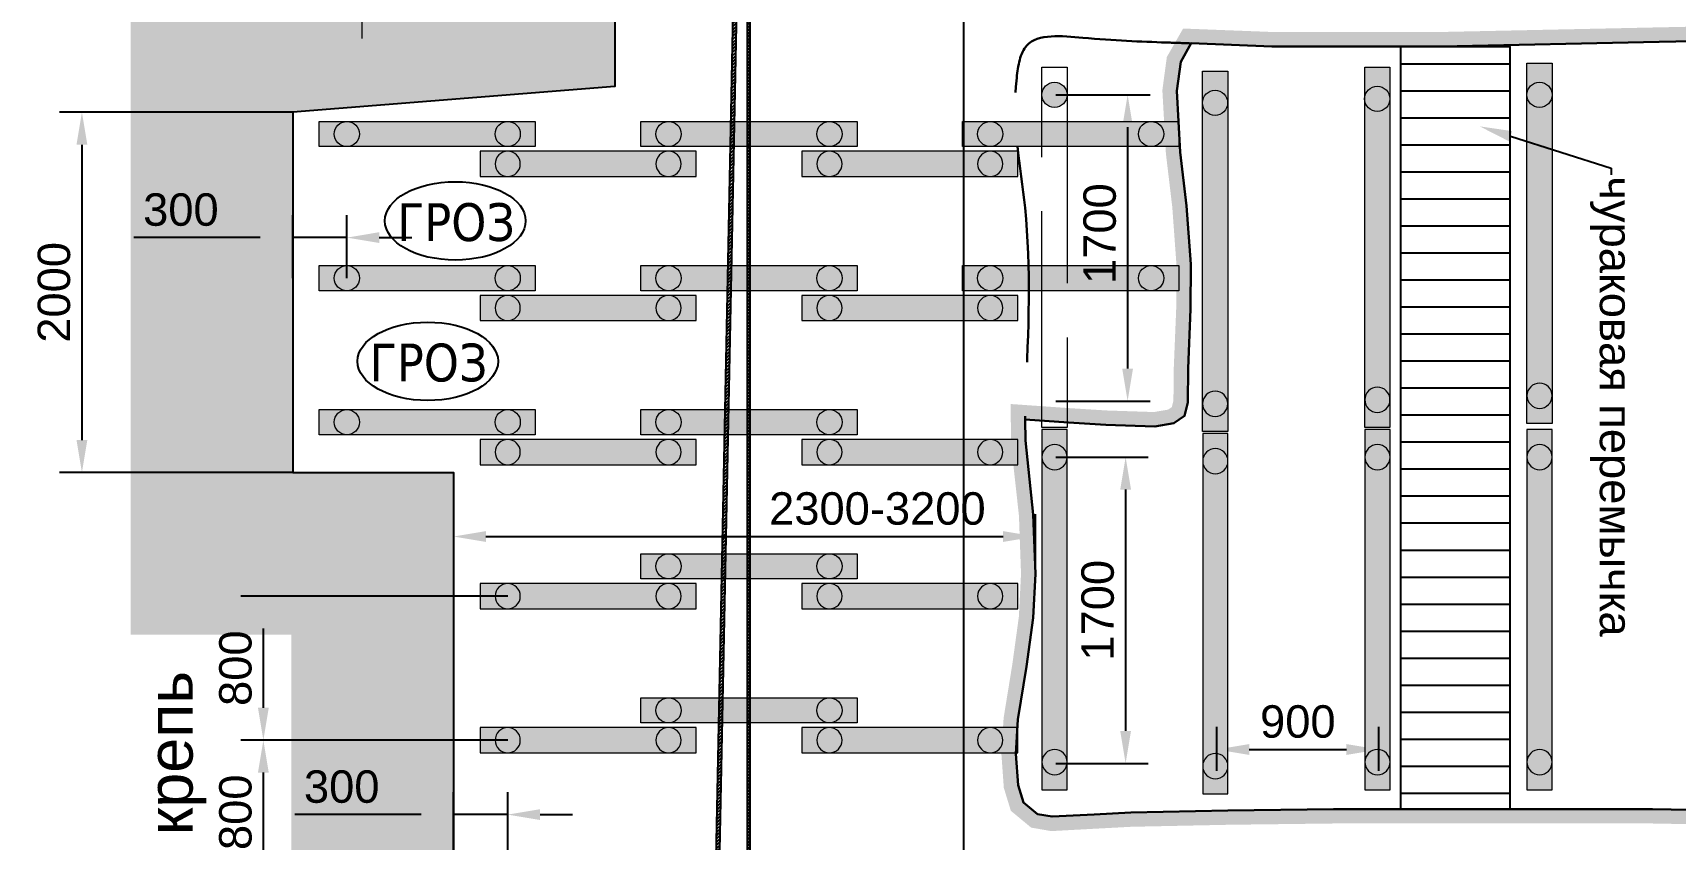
# Model space of a CAD drawing. Header units: inches. Extents: x 523 to 1492, y 69 to 539.
# Drawn here: x 706.3 to 797.5, y 402.4 to 447.2 of the extents above; entities that cross this region are included whole.
import ezdxf
from ezdxf import colors
from ezdxf.entities.mleader import LeaderData, LeaderLine
from ezdxf.math import Vec2, Vec3

# ---------------------------------------------------------------- set-up
doc = ezdxf.new("R2010")
doc.units = ezdxf.units.IN
doc.header["$MEASUREMENT"] = 0
doc.linetypes.add('ACAD_ISO02W100', pattern=[15, 12, -3])
doc.styles.get("Standard").update_dxf_attribs({"font": 'arial.ttf'})
doc.styles.add('стиль', font='tahoma.ttf')
doc.dimstyles.new('ISO-25', dxfattribs={"dimtxt": 2.5, "dimasz": 2.5, "dimexe": 1.25, "dimexo": 0, "dimtad": 1, "dimdec": 0, "dimtxsty": 'Standard', "dimcen": 2.5, "dimadec": 0, "dimazin": 0, "dimtfac": 1, "dimtdec": 0, "dimtmove": 0, "dimatfit": 3, "dimfxl": 0, "dimarcsym": 0})
pattern_1 = [(45, (674.75548, 226.30975), (-0.08838835, 0.08838835), [])]

# ---------------------------------------------------------------- blocks, each defined once
blk = doc.blocks.new('Ш.Б. - 2.0м')
at = {"linetype": 'ByBlock', "lineweight": 15}
blk.add_hatch(color=254, dxfattribs=at).paths.add_polyline_path([(1918.548, -1430.907), (1918.548, -1432.307), (1938.548, -1432.307), (1938.548, -1430.907)])
at = {"color": 7, "linetype": 'ByBlock', "lineweight": 15}
blk.add_lwpolyline([(1918.548, -1430.907), (1918.548, -1432.307), (1938.548, -1432.307), (1938.548, -1430.907), (1918.548, -1430.907)], dxfattribs=at)
blk = doc.blocks.new('S - 140')
at = {"linetype": 'ByBlock', "lineweight": 15}
h = blk.add_hatch(color=7, dxfattribs=at)
edge = h.paths.add_edge_path()
edge.add_arc((1417, -1396.7), 70, 0, 360)
at = {"color": 7, "linetype": 'ByBlock', "lineweight": 15}
blk.add_circle((1417, -1396.7), 70, dxfattribs=at)
blk = doc.blocks.new('2 стойки под брус')
at = {"linetype": 'ByBlock', "lineweight": 15}
blk.add_hatch(color=254, dxfattribs=at).paths.add_polyline_path([(1908.082, -1350.965), (1908.082, -1349.565), (1920.082, -1349.565), (1920.082, -1350.965)])
at = {"color": 7, "linetype": 'ByBlock', "lineweight": 15}
blk.add_lwpolyline([(1908.082, -1350.965), (1908.082, -1349.565), (1920.082, -1349.565), (1920.082, -1350.965), (1908.082, -1350.965)], dxfattribs=at)
at = {"color": 7, "linetype": 'ByBlock', "lineweight": 15, "xscale": 0.009999999999990905, "yscale": 0.009999999999990905, "zscale": 0.009999999999990905}
for p in [(1895.447, -1336.298), (1904.379, -1336.298)]:
    blk.add_blockref('S - 140', p, dxfattribs=at)
blk = doc.blocks.new('*D197')
at = {"color": 0, "linetype": 'ByBlock', "lineweight": -2}
for p, q in [((732.716, 407.939), (717.898, 407.939)), ((719.148, 401.739), (719.148, 406.139)), ((732.716, 399.939), (717.898, 399.939))]:
    blk.add_line(p, q, dxfattribs=at)
at = {"color": 0, "linetype": 'ByBlock'}
for points in [[(718.848, 406.139), (719.448, 406.139), (719.148, 407.939)], [(718.848, 401.739), (719.448, 401.739), (719.148, 399.939)]]:
    blk.add_solid(points, dxfattribs=at)
at = {"layer": 'Defpoints', "color": 0, "linetype": 'ByBlock'}
for p in [(719.148, 407.939), (732.716, 407.939), (732.716, 399.939)]:
    blk.add_point(p, dxfattribs=at)
at = {"color": 0, "linetype": 'ByBlock', "lineweight": 15, "insert": (717.604, 403.939), "char_height": 1.8, "attachment_point": 5, "rotation": 90}
blk.add_mtext('800', dxfattribs=at)
blk = doc.blocks.new('*D198')
at = {"color": 0, "linetype": 'ByBlock', "lineweight": -2}
for p, q in [((732.716, 415.939), (717.898, 415.939)), ((719.148, 409.739), (719.148, 414.139)), ((732.716, 407.939), (717.898, 407.939))]:
    blk.add_line(p, q, dxfattribs=at)
at = {"color": 0, "linetype": 'ByBlock'}
for points in [[(718.848, 414.139), (719.448, 414.139), (719.148, 415.939)], [(718.848, 409.739), (719.448, 409.739), (719.148, 407.939)]]:
    blk.add_solid(points, dxfattribs=at)
at = {"layer": 'Defpoints', "color": 0, "linetype": 'ByBlock'}
for p in [(719.148, 415.939), (732.716, 415.939), (732.716, 407.939)]:
    blk.add_point(p, dxfattribs=at)
at = {"color": 0, "linetype": 'ByBlock', "lineweight": 15, "insert": (717.604, 411.939), "char_height": 1.8, "attachment_point": 5, "rotation": 90}
blk.add_mtext('800', dxfattribs=at)
blk = doc.blocks.new('*D199')
at = {"color": 0, "linetype": 'ByBlock', "lineweight": -2}
for p, q in [((729.709, 399.939), (729.709, 405.059)), ((732.716, 399.939), (732.716, 405.059)), ((727.909, 403.809), (720.89, 403.809)), ((732.716, 403.809), (729.709, 403.809)), ((734.516, 403.809), (736.316, 403.809))]:
    blk.add_line(p, q, dxfattribs=at)
at = {"color": 0, "linetype": 'ByBlock'}
for points in [[(727.909, 404.109), (727.909, 403.509), (729.709, 403.809)], [(734.516, 404.109), (734.516, 403.509), (732.716, 403.809)]]:
    blk.add_solid(points, dxfattribs=at)
at = {"layer": 'Defpoints', "color": 0, "linetype": 'ByBlock'}
for p in [(729.709, 403.809), (729.709, 399.939), (732.716, 399.939)]:
    blk.add_point(p, dxfattribs=at)
at = {"color": 0, "linetype": 'ByBlock', "lineweight": 15, "insert": (723.499, 405.353), "char_height": 1.8, "attachment_point": 5}
blk.add_mtext('300', dxfattribs=at)
blk = doc.blocks.new('*D100')
at = {"color": 0, "linetype": 'ByBlock', "lineweight": -2}
for p, q in [((763.153, 423.656), (768.279, 423.656)), ((767.029, 421.856), (767.029, 408.456)), ((763.153, 406.656), (768.279, 406.656))]:
    blk.add_line(p, q, dxfattribs=at)
at = {"color": 0, "linetype": 'ByBlock'}
for points in [[(766.729, 421.856), (767.329, 421.856), (767.029, 423.656)], [(766.729, 408.456), (767.329, 408.456), (767.029, 406.656)]]:
    blk.add_solid(points, dxfattribs=at)
at = {"layer": 'Defpoints', "color": 0, "linetype": 'ByBlock'}
for p in [(763.153, 423.656), (763.153, 406.656), (767.029, 406.656)]:
    blk.add_point(p, dxfattribs=at)
at = {"color": 0, "linetype": 'ByBlock', "lineweight": 15, "insert": (765.485, 415.156), "char_height": 1.8, "attachment_point": 5, "rotation": 90}
blk.add_mtext('1700', dxfattribs=at)
blk = doc.blocks.new('*D101')
at = {"color": 0, "linetype": 'ByBlock', "lineweight": -2}
for p, q in [((763.146, 443.774), (768.391, 443.774)), ((767.141, 441.974), (767.141, 428.574)), ((763.146, 426.774), (768.391, 426.774))]:
    blk.add_line(p, q, dxfattribs=at)
at = {"color": 0, "linetype": 'ByBlock'}
for points in [[(766.841, 441.974), (767.441, 441.974), (767.141, 443.774)], [(766.841, 428.574), (767.441, 428.574), (767.141, 426.774)]]:
    blk.add_solid(points, dxfattribs=at)
at = {"layer": 'Defpoints', "color": 0, "linetype": 'ByBlock'}
for p in [(763.146, 443.774), (763.146, 426.774), (767.141, 426.774)]:
    blk.add_point(p, dxfattribs=at)
at = {"color": 0, "linetype": 'ByBlock', "lineweight": 15, "insert": (765.597, 436.069), "char_height": 1.8, "attachment_point": 5, "rotation": 90}
blk.add_mtext('1700', dxfattribs=at)
blk = doc.blocks.new('*D249')
at = {"color": 0, "linetype": 'ByBlock', "lineweight": -2}
for p, q in [((762.022, 417.183), (762.022, 420.5)), ((729.709, 419.326), (729.709, 418)), ((731.509, 419.25), (760.222, 419.25))]:
    blk.add_line(p, q, dxfattribs=at)
at = {"color": 0, "linetype": 'ByBlock'}
for points in [[(731.509, 419.55), (731.509, 418.95), (729.709, 419.25)], [(760.222, 419.55), (760.222, 418.95), (762.022, 419.25)]]:
    blk.add_solid(points, dxfattribs=at)
at = {"layer": 'Defpoints', "color": 0, "linetype": 'ByBlock'}
for p in [(729.709, 419.326), (762.022, 419.25), (762.022, 417.183)]:
    blk.add_point(p, dxfattribs=at)
at = {"color": 0, "linetype": 'ByBlock', "lineweight": 15, "insert": (753.244, 420.795), "char_height": 1.8, "attachment_point": 5}
blk.add_mtext('2300-3200', dxfattribs=at)
blk = doc.blocks.new('*D285')
at = {"color": 0, "linetype": 'ByBlock', "lineweight": -2}
for p, q in [((720.777, 442.806), (707.822, 442.806)), ((709.072, 441.006), (709.072, 424.606)), ((720.777, 422.806), (707.822, 422.806))]:
    blk.add_line(p, q, dxfattribs=at)
at = {"color": 0, "linetype": 'ByBlock'}
for points in [[(708.772, 441.006), (709.372, 441.006), (709.072, 442.806)], [(708.772, 424.606), (709.372, 424.606), (709.072, 422.806)]]:
    blk.add_solid(points, dxfattribs=at)
at = {"layer": 'Defpoints', "color": 0, "linetype": 'ByBlock'}
for p in [(720.777, 442.806), (709.072, 422.806), (720.777, 422.806)]:
    blk.add_point(p, dxfattribs=at)
at = {"color": 0, "linetype": 'ByBlock', "lineweight": 15, "insert": (707.528, 432.806), "char_height": 1.8, "attachment_point": 5, "rotation": 90}
blk.add_mtext('2000', dxfattribs=at)
blk = doc.blocks.new('*D286')
at = {"color": 0, "linetype": 'ByBlock', "lineweight": -2}
for p, q in [((720.777, 433.597), (720.777, 437.097)), ((723.785, 433.597), (723.785, 437.097)), ((718.977, 435.847), (711.958, 435.847)), ((723.785, 435.847), (720.777, 435.847)), ((725.585, 435.847), (727.385, 435.847))]:
    blk.add_line(p, q, dxfattribs=at)
at = {"color": 0, "linetype": 'ByBlock'}
for points in [[(718.977, 436.147), (718.977, 435.547), (720.777, 435.847)], [(725.585, 436.147), (725.585, 435.547), (723.785, 435.847)]]:
    blk.add_solid(points, dxfattribs=at)
at = {"layer": 'Defpoints', "color": 0, "linetype": 'ByBlock'}
for p in [(720.777, 435.847), (720.777, 433.597), (723.785, 433.597)]:
    blk.add_point(p, dxfattribs=at)
at = {"color": 0, "linetype": 'ByBlock', "lineweight": 15, "insert": (714.568, 437.392), "char_height": 1.8, "attachment_point": 5}
blk.add_mtext('300', dxfattribs=at)
blk = doc.blocks.new('*D312')
at = {"color": 0, "linetype": 'ByBlock', "lineweight": -2}
for p, q in [((772.092, 406.247), (772.092, 408.674)), ((781.092, 406.247), (781.092, 408.674)), ((773.892, 407.424), (779.292, 407.424))]:
    blk.add_line(p, q, dxfattribs=at)
at = {"color": 0, "linetype": 'ByBlock'}
for points in [[(773.892, 407.724), (773.892, 407.124), (772.092, 407.424)], [(779.292, 407.724), (779.292, 407.124), (781.092, 407.424)]]:
    blk.add_solid(points, dxfattribs=at)
at = {"layer": 'Defpoints', "color": 0, "linetype": 'ByBlock'}
for p in [(781.092, 407.424), (772.092, 406.247), (781.092, 406.247)]:
    blk.add_point(p, dxfattribs=at)
at = {"color": 0, "linetype": 'ByBlock', "lineweight": 15, "insert": (776.592, 408.968), "char_height": 1.8, "attachment_point": 5}
blk.add_mtext('900', dxfattribs=at)
blk = doc.blocks.new('*D318')
at = {"color": 0, "linetype": 'ByBlock', "lineweight": -2}
for p, q in [((768.797, 460.854), (756.789, 460.854)), ((758.039, 306.739), (758.039, 458.354)), ((764.873, 304.239), (756.789, 304.239))]:
    blk.add_line(p, q, dxfattribs=at)
at = {"color": 0}
for points in [[(757.622, 458.354), (758.456, 458.354), (758.039, 460.854)], [(757.622, 306.739), (758.456, 306.739), (758.039, 304.239)]]:
    blk.add_solid(points, dxfattribs=at)
at = {"layer": 'Defpoints', "color": 0}
for p in [(758.039, 460.854), (768.797, 460.854), (764.873, 304.239)]:
    blk.add_point(p, dxfattribs=at)
at = {"color": 0, "insert": (756.137, 382.546), "char_height": 2.5, "attachment_point": 5, "rotation": 90}
blk.add_mtext('157', dxfattribs=at)

msp = doc.modelspace()

# ---------------------------------------------------------------- hatches: boundary and pattern name
h = msp.add_hatch()
h.set_pattern_fill('ANSI31', color=22, style=0)
h.set_pattern_definition(pattern_1)
h.paths.add_polyline_path([(742.426, 280.876), (742.304, 302.876), (746.01, 487.043), (746.205, 487.043), (742.485, 302.849), (742.606, 280.876)])
h = msp.add_hatch()
h.set_pattern_fill('ANSI31', color=22, style=0)
h.set_pattern_definition(pattern_1)
h.paths.add_polyline_path([(746.187, 459.772), (746.007, 459.772), (746.007, 281.674), (746.187, 281.674)])
at = {"linetype": 'ByBlock', "lineweight": 15}
h = msp.add_hatch(dxfattribs=at)
h.set_pattern_fill('ANSI38', scale=0.25, style=0)
h.set_pattern_definition([(45, (-1096.8248, 5103.3951), (-0.56126601, 0.56126601), []), (135, (-1096.8248, 5103.3951), (-1.68379802, 0.56126601), [1.984375, -1.190625])])
h.paths.add_polyline_path([(940.321, 447.576), (940.335, 446.776), (933.157, 446.65), (928.836, 446.604), (923.637, 446.628), (915.931, 446.867), (909.021, 447.149), (904.002, 447.286), (894.183, 447.289), (886.32, 447.116), (881.553, 446.98), (873.506, 446.792), (868.626, 446.75), (861.19, 446.788), (855.764, 446.869), (844.806, 447.082), (832.319, 447.233), (826.84, 447.225), (808.646, 446.967), (796.65, 446.72), (784.568, 446.464), (775.145, 446.464), (770.676, 446.637), (770.09, 445.614), (769.872, 443.997), (770.063, 440.583), (770.416, 437.618), (770.652, 434.373), (770.638, 431.876), (770.502, 428.578), (770.483, 426.684), (770.299, 425.952), (769.705, 425.539), (768.657, 425.358), (765.923, 425.45), (763.853, 425.58), (761.453, 425.748), (761.466, 424.581), (761.627, 422.971), (761.904, 420.476), (762.022, 417.183), (761.901, 414.739), (761.529, 412.035), (761.051, 409.091), (760.933, 407.175), (761.056, 405.444), (761.351, 404.484), (762.129, 403.839), (762.945, 403.697), (765.287, 403.824), (767.322, 403.933), (772.708, 404.044), (778.565, 404.116), (784.032, 404.116), (796.282, 404.116), (809.757, 403.873), (819.847, 403.695), (827.33, 403.578), (833.927, 403.507), (841.148, 403.488), (854.619, 403.654), (860.337, 403.768), (868.564, 403.912), (875.462, 403.971), (880.948, 403.95), (890.642, 403.739), (898.9, 403.513), (907.583, 403.396), (914.004, 403.455), (922.049, 403.733), (924.783, 403.848), (928.822, 403.999), (933.208, 404.102), (940.335, 404.096), (940.334, 403.296), (933.217, 403.302), (928.847, 403.2), (924.815, 403.048), (922.079, 402.933), (914.021, 402.655), (907.582, 402.596), (898.884, 402.713), (890.622, 402.939), (880.937, 403.15), (875.464, 403.171), (868.575, 403.112), (860.352, 402.968), (854.632, 402.855), (841.152, 402.688), (833.922, 402.707), (827.319, 402.778), (819.834, 402.895), (809.742, 403.073), (796.274, 403.316), (784.032, 403.316), (778.57, 403.316), (772.722, 403.244), (767.351, 403.133), (765.33, 403.026), (762.898, 402.893), (761.783, 403.087), (760.656, 404.02), (760.265, 405.296), (760.131, 407.171), (760.255, 409.18), (760.738, 412.154), (761.103, 414.813), (761.221, 417.189), (761.105, 420.418), (760.831, 422.888), (760.666, 424.537), (760.644, 426.607), (763.906, 426.378), (765.962, 426.249), (768.601, 426.161), (769.394, 426.297), (769.596, 426.438), (769.684, 426.787), (769.703, 428.598), (769.838, 431.895), (769.852, 434.346), (769.62, 437.542), (769.266, 440.513), (769.069, 444.028), (769.318, 445.876), (770.222, 447.455), (775.161, 447.264), (784.559, 447.264), (796.633, 447.52), (808.632, 447.767), (826.834, 448.025), (832.324, 448.033), (844.818, 447.882), (855.778, 447.669), (861.198, 447.588), (868.625, 447.55), (873.493, 447.592), (881.533, 447.78), (886.3, 447.916), (894.174, 448.089), (904.013, 448.086), (909.048, 447.949), (915.959, 447.667), (923.652, 447.427), (928.834, 447.404), (933.145, 447.449)])
h = msp.add_hatch()
h.set_pattern_fill('ANSI31', color=256, scale=12, angle=315, style=0)
h.paths.add_polyline_path([(782.319, 446.464), (788.358, 446.464), (788.358, 404.116), (782.319, 404.116)])

# ---------------------------------------------------------------- linework, layer by layer
at = {"color": 7, "linetype": 'ByBlock', "lineweight": 15}
msp.add_line((724.612, 451.56), (724.612, 446.909), dxfattribs=at)
at = {"color": 253, "linetype": 'ByBlock', "lineweight": 15, "const_width": 9}
msp.add_lwpolyline([(734.161, 487.042), (734.161, 448.394), (716.277, 446.966), (716.277, 418.306), (725.209, 418.306), (725.209, 384.459), (734.161, 384.459), (734.161, 338.805), (725.209, 334.628), (725.209, 309.642)], dxfattribs=at)
msp.add_lwpolyline([(738.661, 487.042), (738.661, 444.239), (720.777, 442.811), (720.777, 422.806), (729.709, 422.806), (729.709, 388.959), (738.661, 388.959), (738.661, 335.939), (729.709, 331.762), (729.709, 304.239)])
at = {"color": 22}
for points in [[(742.426, 280.876), (742.304, 302.876), (746.01, 487.043), (746.205, 487.043), (742.485, 302.849), (742.606, 280.876), (742.426, 280.876)], [(746.187, 459.772), (746.007, 459.772), (746.007, 281.674), (746.187, 281.674), (746.187, 459.772)]]:
    msp.add_lwpolyline(points, dxfattribs=at)
at = {"color": 7, "linetype": 'ByBlock', "lineweight": 30}
msp.add_lwpolyline([(808.646, 446.967), (796.65, 446.72), (784.568, 446.464), (775.145, 446.464), (770.676, 446.637), (770.09, 445.614), (769.872, 443.997), (770.063, 440.583), (770.416, 437.618), (770.652, 434.373), (770.638, 431.876), (770.502, 428.578), (770.483, 426.684), (770.299, 425.952), (769.705, 425.539), (768.657, 425.358), (765.923, 425.45), (763.853, 425.58), (761.453, 425.748), (761.466, 424.581), (761.627, 422.971), (761.904, 420.476), (762.022, 417.183), (761.901, 414.739), (761.529, 412.035), (761.051, 409.091), (760.933, 407.175), (761.056, 405.444), (761.351, 404.484), (762.129, 403.839), (762.945, 403.697), (765.287, 403.824), (767.322, 403.933), (772.708, 404.044), (778.565, 404.116), (784.032, 404.116), (796.282, 404.116), (809.757, 403.873)], dxfattribs=at)
msp.add_lwpolyline([(782.319, 446.464), (788.358, 446.464), (788.358, 404.116), (782.319, 404.116)], close=True)
at = {"color": 7, "linetype": 'ACAD_ISO02W100', "lineweight": 15}
msp.add_lwpolyline([(762.378, 445.308), (763.778, 445.308), (763.778, 425.308), (762.378, 425.308), (762.378, 445.308)], dxfattribs=at)
for centre in [(729.803, 436.775), (728.278, 428.977)]:
    msp.add_ellipse(centre, major_axis=(-3.904, 0), ratio=0.55755)
at = {"color": 7, "linetype": 'ACAD_ISO02W100', "lineweight": 30}
msp.add_open_spline([(770.67, 446.629), (770.038, 446.656), (768.204, 446.713), (765.425, 446.824), (761.375, 447.282), (760.578, 442.656), (761.907, 436.632), (761.618, 430.47), (761.475, 426.747), (761.445, 425.389)], degree=3, knots=[177.672217, 177.672217, 177.672217, 177.672217, 178.842004, 183.499995, 186.642645, 188.513009, 195.792428, 206.196543, 206.728573, 206.728573, 206.728573, 206.728573], dxfattribs=at)

# ---------------------------------------------------------------- block references
at = {"color": 7, "linetype": 'ByBlock', "lineweight": 15, "xscale": -1}
for name, p, rotation in [('Ш.Б. - 2.0м', (-659.605, 2363.634), 90), ('Ш.Б. - 2.0м', (-650.597, 2363.856), 90), ('Ш.Б. - 2.0м', (-641.59, 2364.079), 90), ('2 стойки под брус', (-1176.9, -910.326), 180), ('2 стойки под брус', (-1159.036, -910.326), 180), ('2 стойки под брус', (-1176.9, -918.326), 180), ('2 стойки под брус', (-1159.036, -918.326), 180), ('2 стойки под брус', (-1176.9, -926.326), 180), ('2 стойки под брус', (-1159.036, -926.326), 180), ('2 стойки под брус', (-1176.9, -934.326), 180), ('2 стойки под брус', (-1159.036, -934.326), 180), ('2 стойки под брус', (-1176.9, -942.326), 180), ('2 стойки под брус', (-1159.036, -942.326), 180)]:
    msp.add_blockref(name, p, dxfattribs=dict(at, rotation=rotation))
at = {"color": 7, "linetype": 'ByBlock', "lineweight": 15, "extrusion": (0, 0, -1), "yscale": 0.01000000000021828, "rotation": 90}
for p, xscale, zscale in [((-777.045, 457.943), -0.01000000000021828, -0.01000000000021828), ((-794.969, 457.721), -0.01000000000021828, -0.01000000000021828), ((-803.977, 457.943), -0.01000000000021828, -0.01000000000021828), ((-785.962, 457.498), -0.01000000000021828, -0.01000000000021828), ((-803.984, 412.896), 0.01000000000021828, -0.01), ((-785.969, 412.45), 0.01000000000021828, -0.01), ((-794.977, 412.673), 0.01000000000021828, -0.01), ((-777.052, 409.487), 0.01000000000021828, -0.01), ((-785.977, 409.264), 0.01000000000021828, -0.01), ((-794.984, 409.487), 0.01000000000021828, -0.01), ((-803.984, 409.487), 0.01000000000021828, -0.01), ((-777.052, 392.555), 0.01000000000021828, -0.01), ((-785.977, 392.332), 0.01000000000021828, -0.01), ((-794.984, 392.555), 0.01000000000021828, -0.01), ((-803.984, 392.555), 0.01000000000021828, -0.01)]:
    msp.add_blockref('S - 140', p, dxfattribs=dict(at, xscale=xscale, zscale=zscale))
at = {"color": 7, "linetype": 'ByBlock', "lineweight": 15}
for p in [(-1185.832, 1791.862), (-1167.968, 1791.862), (-1150.105, 1791.862), (-1185.832, 1783.862), (-1167.968, 1783.862), (-1150.105, 1783.862), (-1185.832, 1775.862), (-1167.968, 1775.862), (-1167.968, 1767.862), (-1167.968, 1759.862)]:
    msp.add_blockref('2 стойки под брус', p, dxfattribs=at)
at = {"color": 7, "linetype": 'ByBlock', "lineweight": 15, "rotation": 90}
for p in [(-668.522, -1513.358), (-650.59, -1513.358), (-641.59, -1513.358), (-659.597, -1513.581)]:
    msp.add_blockref('Ш.Б. - 2.0м', p, dxfattribs=at)

# ---------------------------------------------------------------- texts
at = {"color": 7, "linetype": 'ByBlock', "lineweight": 15, "style": 'стиль'}
for p in [(726.576, 435.659), (725.052, 427.861)]:
    msp.add_text('ГРОЗ', height=2.1, dxfattribs=at).set_placement(p)

# ---------------------------------------------------------------- dimensions: what is measured, and where the dimension line sits
dim = msp.add_linear_dim(base=(758.039, 460.854), p1=(764.873, 304.239), p2=(768.797, 460.854), angle=90, dimstyle='ISO-25', override={"dimfxl": 1.25})
dim.commit()
dim.dimension.update_dxf_attribs({"geometry": '*D318', "text_midpoint": (756.137, 382.546)})
at = {"color": 7, "linetype": 'ByBlock', "lineweight": 15}
dim = msp.add_linear_dim(base=(767.141, 426.774), p1=(763.146, 443.774), p2=(763.146, 426.774), angle=90, dimstyle='ISO-25', override={"dimtxt": 1.8, "dimasz": 1.8, "dimlfac": 100, "dimrnd": 0.05, "dimfxl": 1.25}, dxfattribs=at)
dim.commit()
dim.dimension.update_dxf_attribs({"geometry": '*D101', "text_midpoint": (767.141, 436.069), "dimtype": 160})
for base, p1, p2, picture, middle in [((709.072, 422.806), (720.777, 442.806), (720.777, 422.806), '*D285', (707.528, 432.806)), ((767.029, 406.656), (763.153, 423.656), (763.153, 406.656), '*D100', (765.485, 415.156)), ((719.148, 415.939), (732.716, 407.939), (732.716, 415.939), '*D198', (717.604, 411.939)), ((719.148, 407.939), (732.716, 399.939), (732.716, 407.939), '*D197', (717.604, 403.939))]:
    dim = msp.add_linear_dim(base=base, p1=p1, p2=p2, angle=90, dimstyle='ISO-25', override={"dimtxt": 1.8, "dimasz": 1.8, "dimlfac": 100, "dimrnd": 0.05, "dimfxl": 1.25}, dxfattribs=at)
    dim.commit()
    dim.dimension.update_dxf_attribs({"geometry": picture, "text_midpoint": middle})
for base, p1, p2, text, picture, middle in [((720.777, 435.847), (723.785, 433.597), (720.777, 433.597), '300', '*D286', (714.568, 435.847)), ((762.022, 419.25), (729.709, 419.326), (762.022, 417.183), '2300-3200', '*D249', (753.244, 419.25))]:
    dim = msp.add_linear_dim(base=base, p1=p1, p2=p2, text=text, dimstyle='ISO-25', override={"dimtxt": 1.8, "dimasz": 1.8, "dimlfac": 100, "dimrnd": 0.05, "dimfxl": 1.25}, dxfattribs=at)
    dim.commit()
    dim.dimension.update_dxf_attribs({"geometry": picture, "text_midpoint": middle, "dimtype": 160})
dim = msp.add_linear_dim(base=(781.092, 407.424), p1=(772.092, 406.247), p2=(781.092, 406.247), dimstyle='ISO-25', override={"dimtxt": 1.8, "dimasz": 1.8, "dimlfac": 100, "dimrnd": 0.05, "dimfxl": 1.25}, dxfattribs=at)
dim.commit()
dim.dimension.update_dxf_attribs({"geometry": '*D312', "text_midpoint": (776.592, 408.968)})
dim = msp.add_linear_dim(base=(729.709, 403.809), p1=(732.716, 399.939), p2=(729.709, 399.939), text='300', dimstyle='ISO-25', override={"dimtxt": 1.8, "dimasz": 1.8, "dimlfac": 100, "dimrnd": 0.05, "dimfxl": 1.25}, dxfattribs=at)
dim.commit()
dim.dimension.update_dxf_attribs({"geometry": '*D199', "text_midpoint": (723.499, 405.353)})

# ---------------------------------------------------------------- leaders
ml = msp.add_multileader_mtext('Standard')
ml.set_content('чураковая перемычка', color=256)
ml.set_leader_properties()
ml.build(insert=Vec2(0, 0))
ml.multileader.update_dxf_attribs({"dogleg_length": 0.36, "arrow_head_size": 1.8})
ctx = ml.context
ctx.base_point, ctx.char_height, ctx.arrow_head_size, ctx.landing_gap_size, ctx.plane_origin, ctx.plane_x_axis, ctx.plane_y_axis = Vec3(793.998, 439.337), 1.8, 1.8, 0.09, Vec3(794.597, 442.91), Vec3(0, -1), Vec3(1, 0)
notes = []
notes.append((ctx, [(0, (1, 1, 0), (793.998, 439.697), (0, -1), 0.36, [(0, [(786.69, 442.024)], 0, [])])]))
ctx.mtext.insert, ctx.mtext.text_direction, ctx.mtext.rotation, ctx.mtext.flow_direction = Vec3(795.162, 439.247), Vec3(0, -1), 4.712389, 5
ml = msp.add_multileader_mtext('Standard', dxfattribs=at)
ml.set_content('временная крепь', color=7)
ml.set_leader_properties()
ml.build(insert=Vec2(0, 0))
ml.multileader.update_dxf_attribs({"dogleg_length": 1})
ctx = ml.context
ctx.base_point, ctx.char_height, ctx.plane_origin, ctx.plane_x_axis, ctx.plane_y_axis = Vec3(714.318, 381.921), 2.5, Vec3(725.938, 463.862), Vec3(0, 1), Vec3(-1, 0)
notes.append((ctx, [(1, (1, 1, 0), (714.318, 380.921), (0, 1), 1, [(0, [(731.182, 389.92)], 0, [])])]))
ctx.mtext.insert, ctx.mtext.text_direction, ctx.mtext.rotation, ctx.mtext.flow_direction = Vec3(712.721, 383.921), Vec3(0, 1), 1.570796, 5
for ctx, leaders in notes:
    for number, flags, end, landing, length, lines in leaders:
        leader = LeaderData()
        leader.index, (leader.has_last_leader_line, leader.has_dogleg_vector, leader.attachment_direction) = number, flags
        leader.last_leader_point, leader.dogleg_vector, leader.dogleg_length = Vec3(end), Vec3(landing), length
        for number, points, colour, breaks in lines:
            line = LeaderLine()
            line.index, line.vertices, line.color, line.breaks = number, Vec3.list(points), colors.encode_raw_color(colour), breaks
            leader.lines.append(line)
        ctx.leaders.append(leader)

doc.saveas('drawing.dxf')
